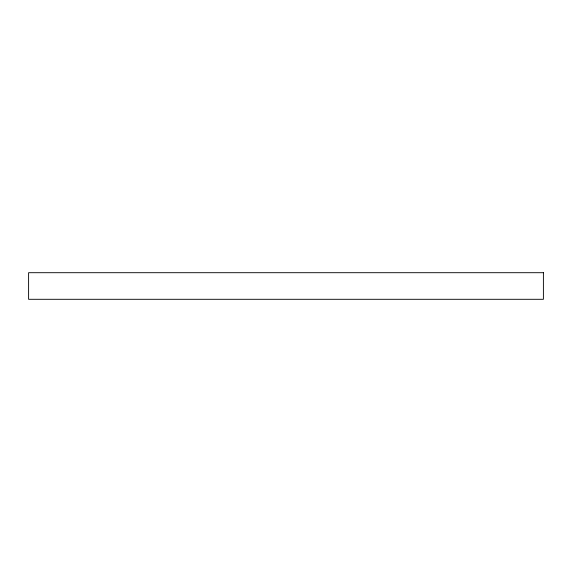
<?xml version="1.0" encoding="UTF-8"?>
<svg xmlns="http://www.w3.org/2000/svg" width="572" height="572" viewBox="0 0 572 572"><rect width="100%" height="100%" fill="white"/><g stroke="black" fill="none" stroke-linecap="round" stroke-linejoin="round"><path stroke-width="0.86" d="M543.4 272.701L28.6 272.701L28.6 299.299L543.4 299.299L543.4 272.701"/></g></svg>
